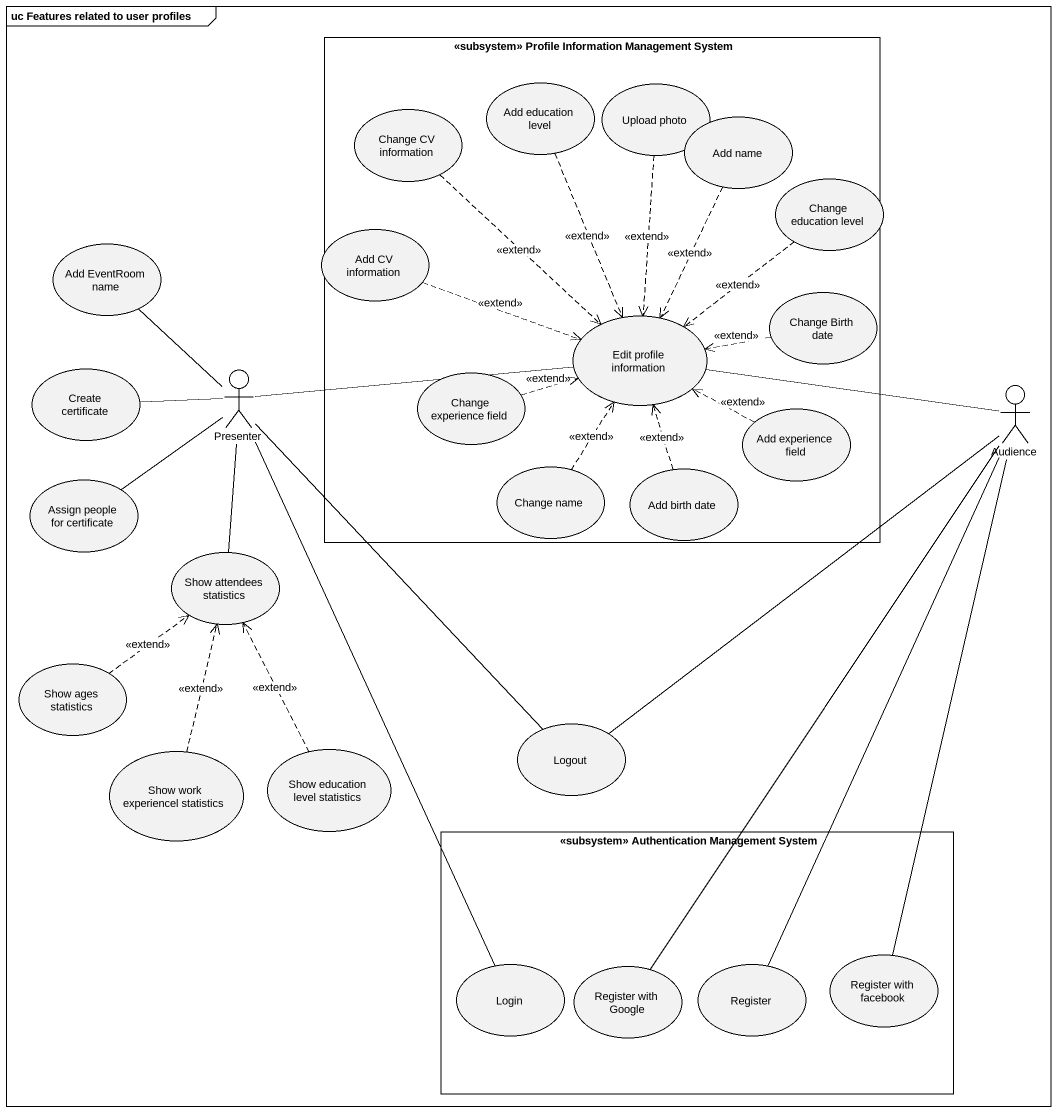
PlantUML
@startuml
mainframe uc Features related to user profiles
rectangle "<<subsystem>> Profile Information Management System" as subsystem_Profile {
  usecase "Change CV information" as Change_CV_information
  usecase "Add education level" as Add_education_level
  usecase "Upload photo" as Upload_photo
  usecase "Add name" as Add_name
  usecase "Change education level" as Change_education_level
  usecase "Add CV information" as Add_CV_information
  usecase "Change Birth date" as Change_Birth_date
  usecase "Edit profile information" as Edit_profile_information
  usecase "Change experience field" as Change_experience_field
  usecase "Add experience field" as Add_experience_field
  usecase "Change name" as Change_name
  usecase "Add birth date" as Add_birth_date
}
usecase "Add EventRoom name" as Add_EventRoom_name
usecase "Create certificate" as Create_certificate
actor Presenter
actor Audience
usecase "Assign people for certificate" as Assign_people_for
usecase "Show attendees statistics" as Show_attendees_statistics
usecase "Show ages statistics" as Show_ages_statistics
usecase Logout
usecase "Show work experiencel statistics" as Show_work_experiencel
usecase "Show education level statistics" as Show_education_level
rectangle "<<subsystem>> Authentication Management System" as subsystem_Authentication {
  usecase "Register with facebook" as Register_with_facebook
  usecase Login
  usecase "Register with Google" as Register_with_Google
  usecase Register
}
Change_CV_information ..> Edit_profile_information : <<extend>>
Add_education_level ..> Edit_profile_information : <<extend>>
Upload_photo ..> Edit_profile_information : <<extend>>
Add_name ..> Edit_profile_information : <<extend>>
Change_education_level ..> Edit_profile_information : <<extend>>
Add_CV_information .right.> Edit_profile_information : <<extend>>
Change_Birth_date .left.> Edit_profile_information : <<extend>>
Presenter -up- Add_EventRoom_name
Presenter -right- Edit_profile_information
Presenter -left- Create_certificate
Presenter -left- Create_certificate
Presenter -- Assign_people_for
Presenter -- Show_attendees_statistics
Presenter -- Logout
Presenter -- Login
Change_experience_field .right.> Edit_profile_information : <<extend>>
Audience -left- Edit_profile_information
Audience -- Logout
Audience -- Register_with_facebook
Audience -- Register_with_Google
Audience -- Register
Add_experience_field .left.> Edit_profile_information : <<extend>>
Change_name .up.> Edit_profile_information : <<extend>>
Add_birth_date .up.> Edit_profile_information : <<extend>>
Show_ages_statistics .up.> Show_attendees_statistics : <<extend>>
Show_work_experiencel .up.> Show_attendees_statistics : <<extend>>
Show_education_level .up.> Show_attendees_statistics : <<extend>>
@enduml
